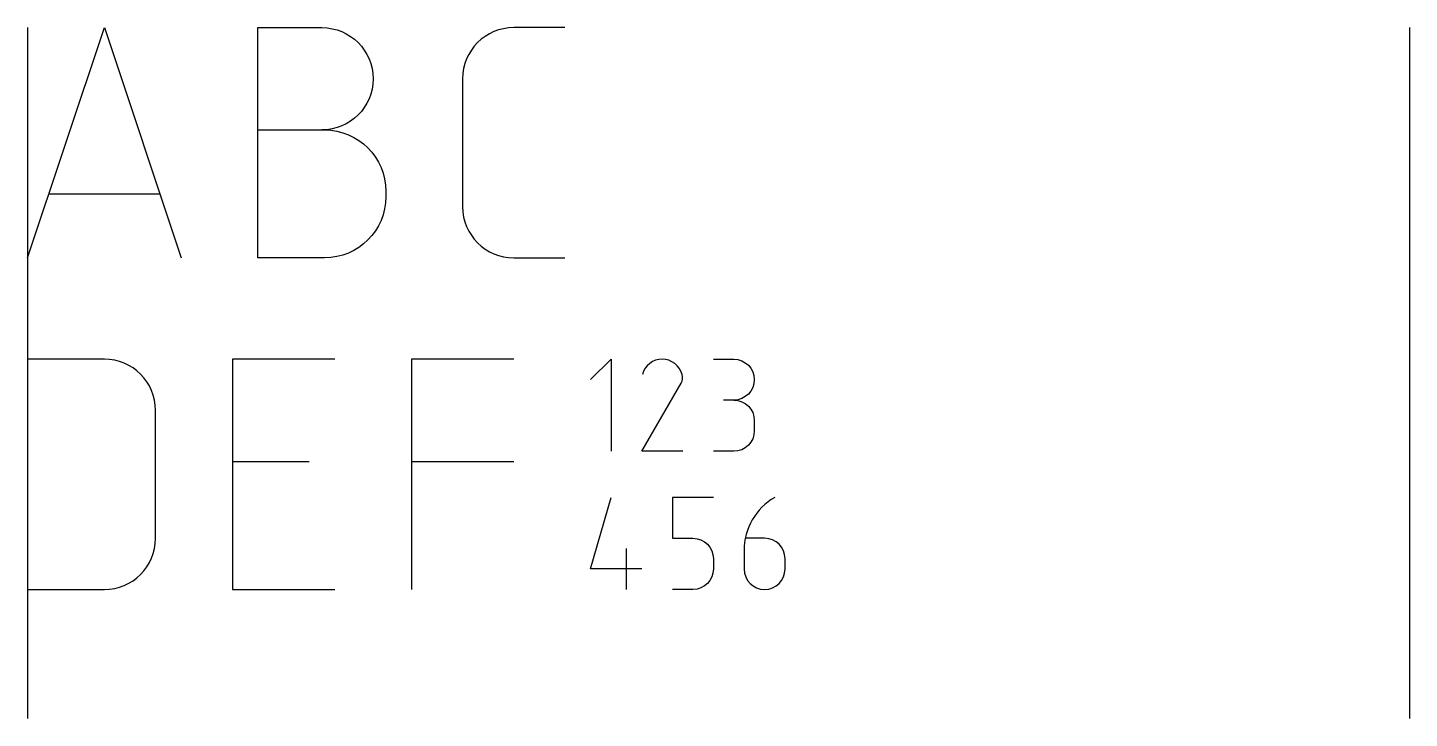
# Model space of a CAD drawing. Header units: millimetres. Extents: x 10 to 70, y -10 to 20.
import ezdxf

# ---------------------------------------------------------------- set-up
doc = ezdxf.new("R2010")
doc.units = ezdxf.units.MM
doc.layers.get('0').update_dxf_attribs({"lineweight": 25})

msp = doc.modelspace()

# ---------------------------------------------------------------- linework, layer by layer
at = {"color": 6, "true_color": 0xff00ff}
for p, q in [((10, 20), (10, -10)), ((70, 20), (70, -10))]:
    msp.add_line(p, q, dxfattribs=at)
at = {"flags": 128}
for points in [[(10, 10), (13.333, 20), (16.667, 10)], [(10.926, 12.778), (15.741, 12.778)], [(23.333, 5.6), (18.889, 5.6), (18.889, -4.4), (23.333, -4.4)], [(31.111, 5.6), (26.667, 5.6), (26.667, -4.4)], [(34.444, 4.711), (35.333, 5.6), (35.333, 1.6)], [(40.667, 3.822), (40.222, 3.822)], [(18.889, 1.156), (22.222, 1.156)], [(26.667, 1.156), (31.111, 1.156)], [(36.667, -3.511), (34.444, -3.511), (35.333, -0.4)], [(36, -4.4), (36, -2.622)]]:
    msp.add_lwpolyline(points, dxfattribs=at)
for points in [[(20, 15.556), (22.889, 15.556, -0.4142), (25.556, 12.889), (25.556, 12.667, -0.4142), (22.889, 10), (20, 10), (20, 20), (22.778, 20, -1), (22.778, 15.556)], [(33.333, 20), (31.111, 20, 0.4142), (28.889, 17.778), (28.889, 12.222, 0.4142), (31.111, 10), (33.333, 10)], [(38.444, 1.6), (36.667, 1.6), (38.384, 4.554, 0.225), (38.416, 4.933, 0.7744), (36.695, 4.934)], [(39.778, 5.6), (40.667, 5.6, -1), (40.667, 3.822, -0.4142), (41.556, 2.933), (41.556, 2.489, -0.4142), (40.667, 1.6), (39.778, 1.6)], [(39.778, -0.4), (38, -0.4), (38, -2.178), (38.889, -2.178, -0.4142), (39.778, -3.067), (39.778, -3.511, -0.4142), (38.889, -4.4), (38, -4.4)], [(42.444, -0.4, 0.2679), (41.111, -2.709), (41.111, -3.511, 1), (42.889, -3.511), (42.889, -3.067, 0.4142), (42, -2.178), (41.165, -2.178)]]:
    msp.add_lwpolyline(points, format="xyb", dxfattribs=at)
msp.add_lwpolyline([(13.333, -4.4, 0.4142), (15.556, -2.178), (15.556, 3.378, 0.4142), (13.333, 5.6), (10, 5.6), (10, -4.4)], format="xyb", close=True, dxfattribs=at)

doc.saveas('drawing.dxf')
